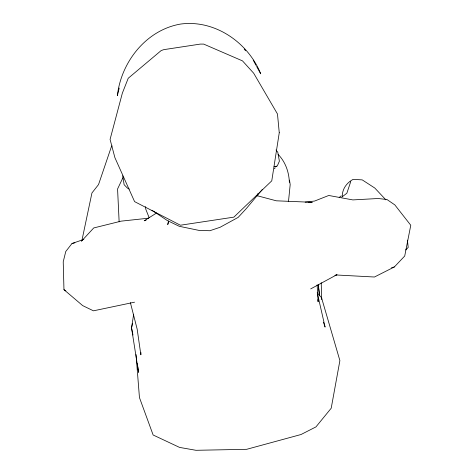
<?xml version="1.0" encoding="UTF-8"?>
<svg xmlns="http://www.w3.org/2000/svg" width="474" height="474" viewBox="0 0 474 474"><rect width="100%" height="100%" fill="white"/><g stroke="black" fill="none" stroke-linecap="round" stroke-linejoin="round"><path stroke-width="0.71" d="M140.968 352.632L140.867 354.842L137.164 329.134L130.374 302.608M289.365 182.324C288.974 172.038 285.449 161.835 278.102 154.4M342.275 196.26C342.275 188.836 346.731 182.828 353.118 179.356L362.219 179.883L374.78 188.03L385.901 199.862M133.627 314.517L131.535 327.878L138.544 372.368L137.839 366.627M288.5 201.403L290.189 184.587L289.507 180.126M81.866 240.733L91.932 192.983L98.527 184.582L111.277 147.035L112.077 145.862M168.483 220.997L167.719 224.605L168.477 222.513M132.513 323.6L131.535 327.878L132.987 335.053M119.211 88.04L117.374 95.576C121.16 61.91 146.27 29.945 180.582 24.061C214.781 19.422 248.175 42.518 260.706 73.802L256.635 66.496M350.76 181.56L346.855 193.22L341.813 197.119M122.873 177.821L117.57 188.972L119.14 221.856M83.857 239.406L72.012 243.488L65.756 251.516L63.226 261.784L63.966 289.673L82.677 305.611L93.449 310.826L134.551 302.193M262.193 189.582L246.397 208.483L238.149 217.394L220.025 227.313L209.887 230.72L199.252 230.453L179.261 226.299L167.192 220.469L152 210.29M81.386 241.29L93.739 227.941L121.131 221.145L148.617 218.182M274.369 168.774L275.281 167.79M276.65 166.315L277.563 165.331L279.393 161.178L277.788 152.273L276.028 149.962M336.019 274.967L374.46 277.012L394.35 266.957L404.719 256.019L410.774 225.263L394.824 204.892L386.932 199.501L378.163 198.505L352.846 199.91L328.755 195.478L314.606 201.047L305.197 202.131M405.661 249.958L408.209 247.434L407.433 240.158M339.218 197.427L341.268 195.821M156.467 213.087L144.179 220.801L146.241 220.049M310.701 288.903L336.996 274.653L334.928 275.447M391.506 267.78L394.35 266.957M72.012 243.488L74.851 242.818M274.055 166.759L276.923 166.273L274.766 166.552M308.55 202.611L312.236 202.303L276.306 200.804L256.641 195.578M129.272 189.067L127.399 188.077L124.123 184.706L122.707 175.777M63.966 289.673L65.833 290.829M317.201 292.766L321.514 297.666L339.888 360.607L331.202 408.227L315.951 426.902L301.014 434.522L246.664 449.311L195.993 450.3L179.545 447.403L153.132 434.996L139.451 397.585L136.038 354.546M244.223 49.089L245.579 50.754M255.954 65.276L253.24 60.151M149.156 217.696L145.767 209.188L145.512 206.634M323.416 322.202L324.133 324.293M324.613 325.685L325.093 327.078L317.402 293.453M317.799 299.716L318.131 301.837L317.112 284.85M137.484 363.754L137.661 365.187M319.612 295.77L318.279 284.838L319.535 295.788M321.206 282.694L321.733 299.586M133.508 314.232L133.55 315.708M257.696 193.759L257.755 195.975M279.257 132.726L271.768 180.843L233.86 217.139L180.41 225.221L134.586 201.622L114.898 157.646L110.075 139.397L122.351 93.159L128.229 78.257L161.16 50.57L163.737 49.657L200.306 44.094L203.696 44.1L242.498 60.885L253.673 73.203L277.48 113.997L279.257 132.726"/></g></svg>
